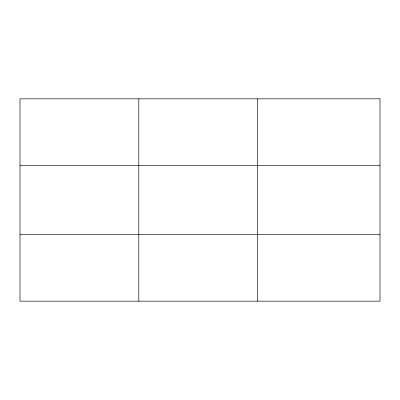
<?xml version="1.0" encoding="UTF-8"?>
<svg xmlns="http://www.w3.org/2000/svg" width="400" height="400" viewBox="0 0 400 400"><rect width="100%" height="100%" fill="white"/><g stroke="black" fill="none" stroke-linecap="round" stroke-linejoin="round"><path stroke-width="0.6" d="M138.8 301.175L138.8 98.825M257.6 301.175L257.6 98.825M20 165.6L380 165.6M20 234.4L380 234.4M380 98.825L380 301.175L20 301.175L20 98.825L380 98.825"/></g></svg>
